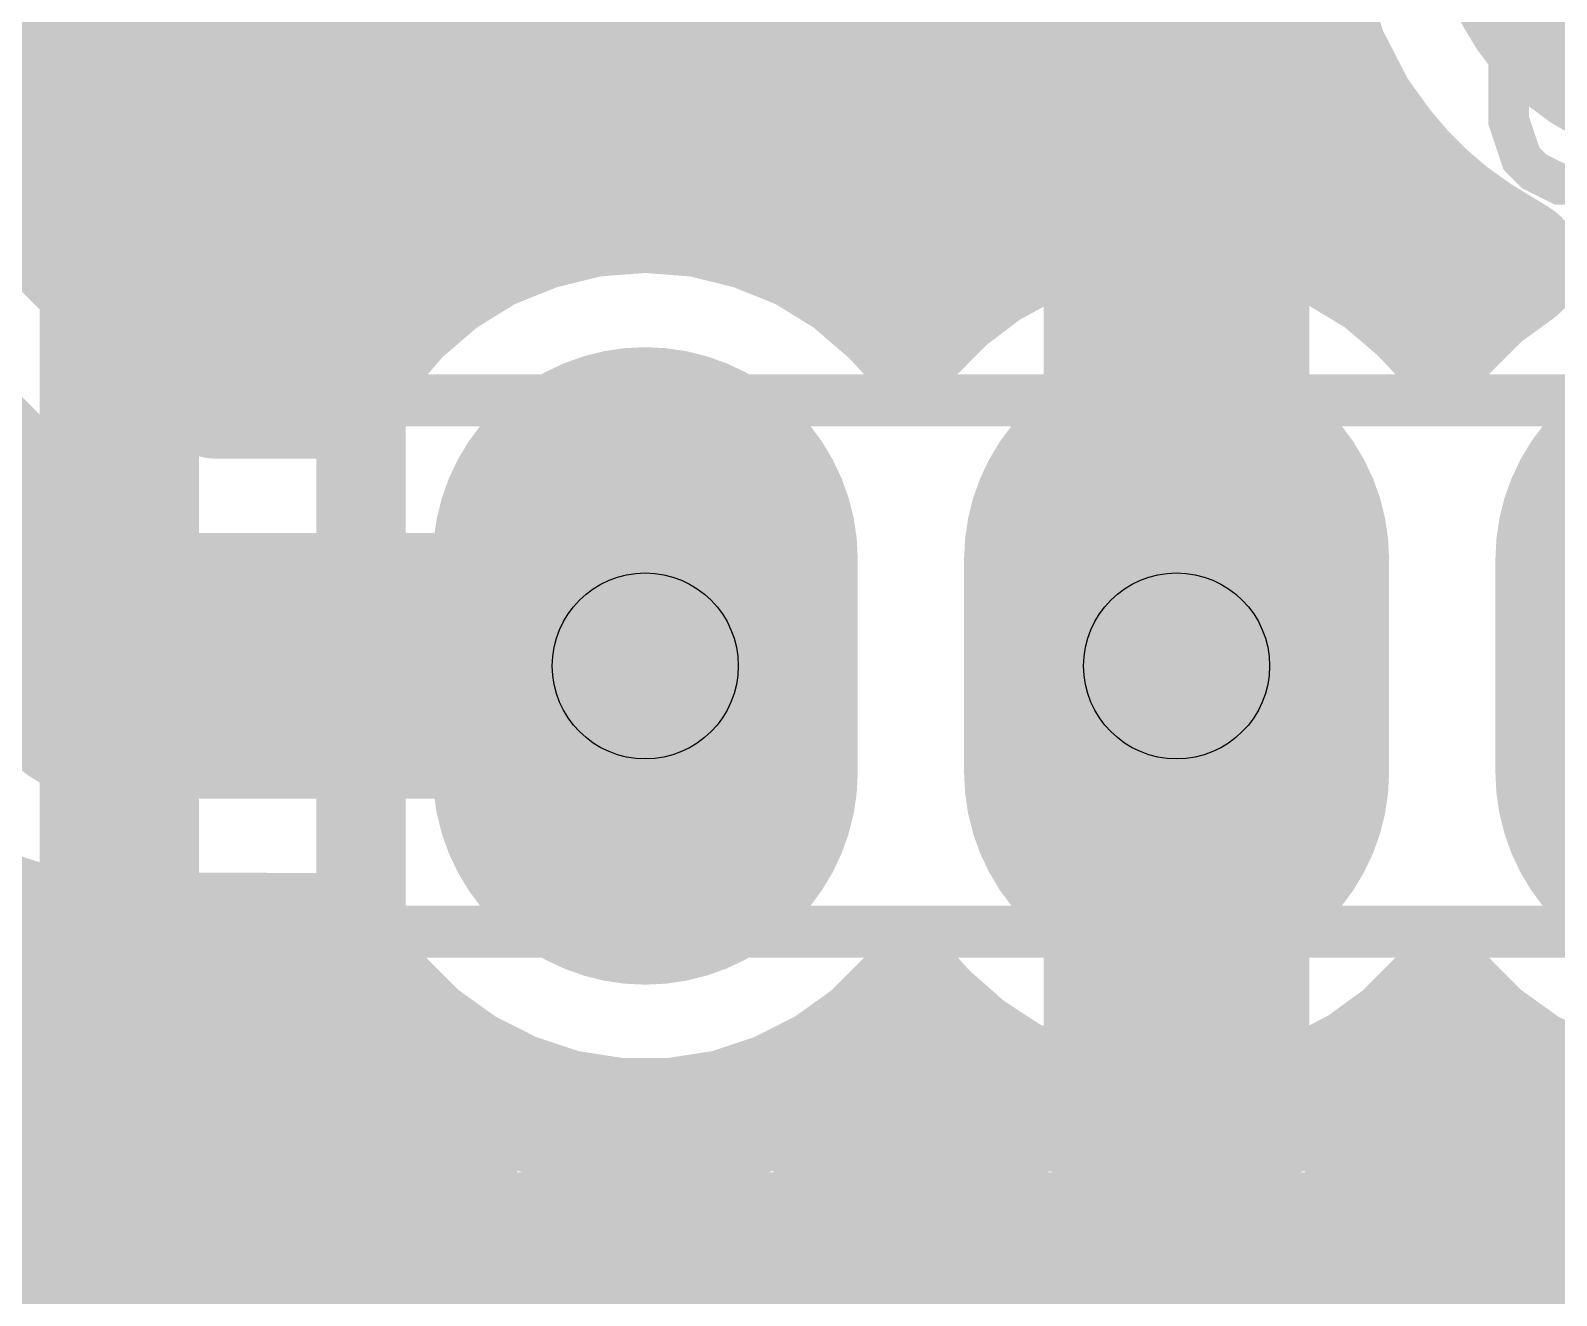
# Model space of a CAD drawing. Extents: x -0.06 to 2.31, y -0.06 to 2.06.
# Drawn here: x 0.7373 to 1.0245, y 1.0775 to 1.3156 of the extents above; entities that cross this region are included whole.
import ezdxf

# ---------------------------------------------------------------- set-up
doc = ezdxf.new("R2010")
doc.units = 0
for name, color, linetype in [('Bottom', 6, 'CONTINUOUS'), ('Bottom_Silk', 11, 'CONTINUOUS'), ('Drill_Bottom', 8, 'CONTINUOUS'), ('Drill_Top', 7, 'CONTINUOUS'), ('Top', 5, 'CONTINUOUS'), ('Top_Silk', 2, 'CONTINUOUS')]:
    doc.layers.add(name, color=color, linetype=linetype)

msp = doc.modelspace()

# ---------------------------------------------------------------- linework, layer by layer
at = {"layer": 'Bottom', "linetype": 'CONTINUOUS'}
for points, const_width in [([(1.076, 1.34, 1), (1.026, 1.34, 1), (1.076, 1.34, 1)], 0.05), ([(0.8309, 1.2985, 1), (0.8434, 1.2985, 1), (0.8309, 1.2985, 1)], 0.0125), ([(0.8309, 1.2985, 1), (0.8434, 1.2985, 1), (0.8309, 1.2985, 1)], 0.0125), ([(0.9805, 1.2985, 1), (0.993, 1.2985, 1), (0.9805, 1.2985, 1)], 0.0125), ([(0.9805, 1.2985, 1), (0.993, 1.2985, 1), (0.9805, 1.2985, 1)], 0.0125), ([(0.9829, 1.295, 1), (0.9954, 1.295, 1), (0.9829, 1.295, 1)], 0.0125), ([(0.9829, 1.295, 1), (0.9954, 1.295, 1), (0.9829, 1.295, 1)], 0.0125), ([(0.9907, 1.2859, 1), (1.0032, 1.2859, 1), (0.9907, 1.2859, 1)], 0.0125), ([(0.9907, 1.2859, 1), (1.0032, 1.2859, 1), (0.9907, 1.2859, 1)], 0.0125), ([(0.8363, 1.2817, 1), (0.8488, 1.2817, 1), (0.8363, 1.2817, 1)], 0.0125), ([(0.8363, 1.2817, 1), (0.8488, 1.2817, 1), (0.8363, 1.2817, 1)], 0.0125), ([(0.8468, 1.2825, 1), (0.8593, 1.2825, 1), (0.8468, 1.2825, 1)], 0.0125), ([(0.8468, 1.2825, 1), (0.8593, 1.2825, 1), (0.8468, 1.2825, 1)], 0.0125), ([(0.8572, 1.2817, 1), (0.8697, 1.2817, 1), (0.8572, 1.2817, 1)], 0.0125), ([(0.8572, 1.2817, 1), (0.8697, 1.2817, 1), (0.8572, 1.2817, 1)], 0.0125), ([(0.9286, 1.28, 1), (0.9411, 1.28, 1), (0.9286, 1.28, 1)], 0.0125), ([(0.9286, 1.28, 1), (0.9411, 1.28, 1), (0.9286, 1.28, 1)], 0.0125), ([(0.9384, 1.282, 1), (0.9509, 1.282, 1), (0.9384, 1.282, 1)], 0.0125), ([(0.9384, 1.282, 1), (0.9509, 1.282, 1), (0.9384, 1.282, 1)], 0.0125), ([(0.9484, 1.2825, 1), (0.9609, 1.2825, 1), (0.9484, 1.2825, 1)], 0.0125), ([(0.9484, 1.2825, 1), (0.9609, 1.2825, 1), (0.9484, 1.2825, 1)], 0.0125), ([(0.9583, 1.2815, 1), (0.9708, 1.2815, 1), (0.9583, 1.2815, 1)], 0.0125), ([(0.9583, 1.2815, 1), (0.9708, 1.2815, 1), (0.9583, 1.2815, 1)], 0.0125), ([(0.8262, 1.2792, 1), (0.8387, 1.2792, 1), (0.8262, 1.2792, 1)], 0.0125), ([(0.8262, 1.2792, 1), (0.8387, 1.2792, 1), (0.8262, 1.2792, 1)], 0.0125), ([(0.8673, 1.2792, 1), (0.8798, 1.2792, 1), (0.8673, 1.2792, 1)], 0.0125), ([(0.8673, 1.2792, 1), (0.8798, 1.2792, 1), (0.8673, 1.2792, 1)], 0.0125), ([(0.968, 1.279, 1), (0.9805, 1.279, 1), (0.968, 1.279, 1)], 0.0125), ([(0.968, 1.279, 1), (0.9805, 1.279, 1), (0.968, 1.279, 1)], 0.0125), ([(0.9998, 1.2781, 1), (1.0123, 1.2781, 1), (0.9998, 1.2781, 1)], 0.0125), ([(0.9998, 1.2781, 1), (1.0123, 1.2781, 1), (0.9998, 1.2781, 1)], 0.0125), ([(0.7465, 1.274, 1), (0.7615, 1.274, 1), (0.7465, 1.274, 1)], 0.015), ([(0.7465, 1.274, 1), (0.7615, 1.274, 1), (0.7465, 1.274, 1)], 0.015), ([(0.8166, 1.2753, 1), (0.8291, 1.2753, 1), (0.8166, 1.2753, 1)], 0.0125), ([(0.8166, 1.2753, 1), (0.8291, 1.2753, 1), (0.8166, 1.2753, 1)], 0.0125), ([(0.8769, 1.2753, 1), (0.8894, 1.2753, 1), (0.8769, 1.2753, 1)], 0.0125), ([(0.8769, 1.2753, 1), (0.8894, 1.2753, 1), (0.8769, 1.2753, 1)], 0.0125), ([(0.9192, 1.2765, 1), (0.9317, 1.2765, 1), (0.9192, 1.2765, 1)], 0.0125), ([(0.9192, 1.2765, 1), (0.9317, 1.2765, 1), (0.9192, 1.2765, 1)], 0.0125), ([(0.9772, 1.2751, 1), (0.9897, 1.2751, 1), (0.9772, 1.2751, 1)], 0.0125), ([(0.9772, 1.2751, 1), (0.9897, 1.2751, 1), (0.9772, 1.2751, 1)], 0.0125), ([(0.9105, 1.2717, 1), (0.923, 1.2717, 1), (0.9105, 1.2717, 1)], 0.0125), ([(0.9105, 1.2717, 1), (0.923, 1.2717, 1), (0.9105, 1.2717, 1)], 0.0125), ([(1.0104, 1.2716, 1), (1.0229, 1.2716, 1), (1.0104, 1.2716, 1)], 0.0125), ([(1.0104, 1.2716, 1), (1.0229, 1.2716, 1), (1.0104, 1.2716, 1)], 0.0125), ([(0.8077, 1.2698, 1), (0.8202, 1.2698, 1), (0.8077, 1.2698, 1)], 0.0125), ([(0.8077, 1.2698, 1), (0.8202, 1.2698, 1), (0.8077, 1.2698, 1)], 0.0125), ([(0.8858, 1.2698, 1), (0.8983, 1.2698, 1), (0.8858, 1.2698, 1)], 0.0125), ([(0.8858, 1.2698, 1), (0.8983, 1.2698, 1), (0.8858, 1.2698, 1)], 0.0125), ([(0.9857, 1.2699, 1), (0.9982, 1.2699, 1), (0.9857, 1.2699, 1)], 0.0125), ([(0.9857, 1.2699, 1), (0.9982, 1.2699, 1), (0.9857, 1.2699, 1)], 0.0125), ([(0.9025, 1.2657, 1), (0.915, 1.2657, 1), (0.9025, 1.2657, 1)], 0.0125), ([(0.9025, 1.2657, 1), (0.915, 1.2657, 1), (0.9025, 1.2657, 1)], 0.0125), ([(1.0036, 1.2666, 1), (1.0161, 1.2666, 1), (1.0036, 1.2666, 1)], 0.0125), ([(1.0036, 1.2666, 1), (1.0161, 1.2666, 1), (1.0036, 1.2666, 1)], 0.0125), ([(0.7997, 1.263, 1), (0.8122, 1.263, 1), (0.7997, 1.263, 1)], 0.0125), ([(0.7997, 1.263, 1), (0.8122, 1.263, 1), (0.7997, 1.263, 1)], 0.0125), ([(0.8938, 1.263, 1), (0.9063, 1.263, 1), (0.8938, 1.263, 1)], 0.0125), ([(0.8938, 1.263, 1), (0.9063, 1.263, 1), (0.8938, 1.263, 1)], 0.0125), ([(0.9933, 1.2634, 1), (1.0058, 1.2634, 1), (0.9933, 1.2634, 1)], 0.0125), ([(0.9933, 1.2634, 1), (1.0058, 1.2634, 1), (0.9933, 1.2634, 1)], 0.0125), ([(0.8967, 1.2598, 1), (0.9092, 1.2598, 1), (0.8967, 1.2598, 1)], 0.0125), ([(0.8967, 1.2598, 1), (0.9092, 1.2598, 1), (0.8967, 1.2598, 1)], 0.0125), ([(0.9967, 1.2598, 1), (1.0092, 1.2598, 1), (0.9967, 1.2598, 1)], 0.0125), ([(0.9968, 1.2598, 1), (1.0093, 1.2598, 1), (0.9968, 1.2598, 1)], 0.0125), ([(0.7893, 1.2568, 1), (0.8018, 1.2568, 1), (0.7893, 1.2568, 1)], 0.0125), ([(0.7893, 1.2568, 1), (0.8018, 1.2568, 1), (0.7893, 1.2568, 1)], 0.0125), ([(0.793, 1.2551, 1), (0.8055, 1.2551, 1), (0.793, 1.2551, 1)], 0.0125), ([(0.793, 1.2551, 1), (0.8055, 1.2551, 1), (0.793, 1.2551, 1)], 0.0125), ([(0.873, 1.216, 1), (0.833, 1.216, 1), (0.873, 1.216, 1)], 0.04), ([(0.973, 1.216, 1), (0.933, 1.216, 1), (0.973, 1.216, 1)], 0.04), ([(1.073, 1.216, 1), (1.033, 1.216, 1), (1.073, 1.216, 1)], 0.04), ([(0.873, 1.176, 1), (0.833, 1.176, 1), (0.873, 1.176, 1)], 0.04), ([(0.973, 1.176, 1), (0.933, 1.176, 1), (0.973, 1.176, 1)], 0.04), ([(1.073, 1.176, 1), (1.033, 1.176, 1), (1.073, 1.176, 1)], 0.04), ([(0.7892, 1.1427, 1), (0.8017, 1.1427, 1), (0.7892, 1.1427, 1)], 0.0125), ([(0.7892, 1.1427, 1), (0.8017, 1.1427, 1), (0.7892, 1.1427, 1)], 0.0125), ([(0.79, 1.1413, 1), (0.8025, 1.1413, 1), (0.79, 1.1413, 1)], 0.0125), ([(0.79, 1.1413, 1), (0.8025, 1.1413, 1), (0.79, 1.1413, 1)], 0.0125), ([(0.7962, 1.1328, 1), (0.8087, 1.1328, 1), (0.7962, 1.1328, 1)], 0.0125), ([(0.7962, 1.1328, 1), (0.8087, 1.1328, 1), (0.7962, 1.1328, 1)], 0.0125), ([(0.8968, 1.1322, 1), (0.9093, 1.1322, 1), (0.8968, 1.1322, 1)], 0.0125), ([(0.8968, 1.1322, 1), (0.9093, 1.1322, 1), (0.8968, 1.1322, 1)], 0.0125), ([(0.9968, 1.1322, 1), (1.0093, 1.1322, 1), (0.9968, 1.1322, 1)], 0.0125), ([(0.9968, 1.1322, 1), (1.0093, 1.1322, 1), (0.9968, 1.1322, 1)], 0.0125), ([(0.8992, 1.1296, 1), (0.9117, 1.1296, 1), (0.8992, 1.1296, 1)], 0.0125), ([(0.8992, 1.1296, 1), (0.9117, 1.1296, 1), (0.8992, 1.1296, 1)], 0.0125), ([(0.8036, 1.1254, 1), (0.8161, 1.1254, 1), (0.8036, 1.1254, 1)], 0.0125), ([(0.8036, 1.1254, 1), (0.8161, 1.1254, 1), (0.8036, 1.1254, 1)], 0.0125), ([(0.8899, 1.1254, 1), (0.9024, 1.1254, 1), (0.8899, 1.1254, 1)], 0.0125), ([(0.8899, 1.1254, 1), (0.9024, 1.1254, 1), (0.8899, 1.1254, 1)], 0.0125), ([(0.9899, 1.1254, 1), (1.0024, 1.1254, 1), (0.9899, 1.1254, 1)], 0.0125), ([(0.9899, 1.1254, 1), (1.0024, 1.1254, 1), (0.9899, 1.1254, 1)], 0.0125), ([(1.0036, 1.1254, 1), (1.0161, 1.1254, 1), (1.0036, 1.1254, 1)], 0.0125), ([(1.0036, 1.1254, 1), (1.0161, 1.1254, 1), (1.0036, 1.1254, 1)], 0.0125), ([(0.9067, 1.123, 1), (0.9192, 1.123, 1), (0.9067, 1.123, 1)], 0.0125), ([(0.9067, 1.123, 1), (0.9192, 1.123, 1), (0.9067, 1.123, 1)], 0.0125), ([(0.812, 1.1193, 1), (0.8245, 1.1193, 1), (0.812, 1.1193, 1)], 0.0125), ([(0.812, 1.1193, 1), (0.8245, 1.1193, 1), (0.812, 1.1193, 1)], 0.0125), ([(0.8815, 1.1193, 1), (0.894, 1.1193, 1), (0.8815, 1.1193, 1)], 0.0125), ([(0.8815, 1.1193, 1), (0.894, 1.1193, 1), (0.8815, 1.1193, 1)], 0.0125), ([(0.9818, 1.1195, 1), (0.9943, 1.1195, 1), (0.9818, 1.1195, 1)], 0.0125), ([(0.9818, 1.1195, 1), (0.9943, 1.1195, 1), (0.9818, 1.1195, 1)], 0.0125), ([(1.012, 1.1193, 1), (1.0245, 1.1193, 1), (1.012, 1.1193, 1)], 0.0125), ([(1.012, 1.1193, 1), (1.0245, 1.1193, 1), (1.012, 1.1193, 1)], 0.0125), ([(0.9151, 1.1175, 1), (0.9276, 1.1175, 1), (0.9151, 1.1175, 1)], 0.0125), ([(0.9151, 1.1175, 1), (0.9276, 1.1175, 1), (0.9151, 1.1175, 1)], 0.0125), ([(0.8213, 1.1146, 1), (0.8338, 1.1146, 1), (0.8213, 1.1146, 1)], 0.0125), ([(0.8213, 1.1146, 1), (0.8338, 1.1146, 1), (0.8213, 1.1146, 1)], 0.0125), ([(0.8722, 1.1146, 1), (0.8847, 1.1146, 1), (0.8722, 1.1146, 1)], 0.0125), ([(0.8722, 1.1146, 1), (0.8847, 1.1146, 1), (0.8722, 1.1146, 1)], 0.0125), ([(0.9242, 1.1135, 1), (0.9367, 1.1135, 1), (0.9242, 1.1135, 1)], 0.0125), ([(0.9242, 1.1135, 1), (0.9367, 1.1135, 1), (0.9242, 1.1135, 1)], 0.0125), ([(0.973, 1.1149, 1), (0.9855, 1.1149, 1), (0.973, 1.1149, 1)], 0.0125), ([(0.973, 1.1149, 1), (0.9855, 1.1149, 1), (0.973, 1.1149, 1)], 0.0125), ([(1.0213, 1.1146, 1), (1.0338, 1.1146, 1), (1.0213, 1.1146, 1)], 0.0125), ([(1.0213, 1.1146, 1), (1.0338, 1.1146, 1), (1.0213, 1.1146, 1)], 0.0125), ([(0.8312, 1.1113, 1), (0.8437, 1.1113, 1), (0.8312, 1.1113, 1)], 0.0125), ([(0.8312, 1.1113, 1), (0.8437, 1.1113, 1), (0.8312, 1.1113, 1)], 0.0125), ([(0.8623, 1.1113, 1), (0.8748, 1.1113, 1), (0.8623, 1.1113, 1)], 0.0125), ([(0.8623, 1.1113, 1), (0.8748, 1.1113, 1), (0.8623, 1.1113, 1)], 0.0125), ([(0.9338, 1.1108, 1), (0.9463, 1.1108, 1), (0.9338, 1.1108, 1)], 0.0125), ([(0.9338, 1.1108, 1), (0.9463, 1.1108, 1), (0.9338, 1.1108, 1)], 0.0125), ([(0.9635, 1.1117, 1), (0.976, 1.1117, 1), (0.9635, 1.1117, 1)], 0.0125), ([(0.9635, 1.1117, 1), (0.976, 1.1117, 1), (0.9635, 1.1117, 1)], 0.0125), ([(0.8415, 1.1097, 1), (0.854, 1.1097, 1), (0.8415, 1.1097, 1)], 0.0125), ([(0.8415, 1.1097, 1), (0.854, 1.1097, 1), (0.8415, 1.1097, 1)], 0.0125), ([(0.852, 1.1097, 1), (0.8645, 1.1097, 1), (0.852, 1.1097, 1)], 0.0125), ([(0.852, 1.1097, 1), (0.8645, 1.1097, 1), (0.852, 1.1097, 1)], 0.0125), ([(0.9437, 1.1096, 1), (0.9562, 1.1096, 1), (0.9437, 1.1096, 1)], 0.0125), ([(0.9437, 1.1096, 1), (0.9562, 1.1096, 1), (0.9437, 1.1096, 1)], 0.0125), ([(0.9537, 1.1099, 1), (0.9662, 1.1099, 1), (0.9537, 1.1099, 1)], 0.0125), ([(0.9537, 1.1099, 1), (0.9662, 1.1099, 1), (0.9537, 1.1099, 1)], 0.0125)]:
    msp.add_lwpolyline(points, format="xyb", dxfattribs=dict(at, const_width=const_width))
for points, const_width in [([(0.82, 1.34), (0.754, 1.274)], 0.03), ([(0.8372, 1.2985), (0.7955, 1.2568)], 0.025), ([(0.9868, 1.2985), (0.8372, 1.2985)], 0.025), ([(0.9891, 1.295), (0.9868, 1.2985)], 0.025), ([(0.953, 1.2825), (0.953, 1.1095)], 0.05), ([(0.9969, 1.2859), (0.9891, 1.295)], 0.025), ([(0.8283, 1.2872), (0.9932, 1.2872)], 0.025), ([(1.006, 1.2781), (0.9969, 1.2859)], 0.025), ([(0.8325, 1.2792), (0.8426, 1.2817)], 0.025), ([(0.8426, 1.2817), (0.853, 1.2825)], 0.025), ([(0.853, 1.2825), (0.8634, 1.2817)], 0.025), ([(0.8634, 1.2817), (0.8735, 1.2792)], 0.025), ([(0.9255, 1.2765), (0.9349, 1.28)], 0.025), ([(0.9349, 1.28), (0.9446, 1.282)], 0.025), ([(0.9446, 1.282), (0.9546, 1.2825)], 0.025), ([(0.9546, 1.2825), (0.9646, 1.2815)], 0.025), ([(0.9646, 1.2815), (0.9742, 1.279)], 0.025), ([(0.8228, 1.2753), (0.8325, 1.2792)], 0.025), ([(0.8735, 1.2792), (0.8832, 1.2753)], 0.025), ([(0.9742, 1.279), (0.9834, 1.2751)], 0.025), ([(1.0167, 1.2716), (1.006, 1.2781)], 0.025), ([(0.754, 1.274), (0.754, 0.917)], 0.03), ([(0.8139, 1.2698), (0.8228, 1.2753)], 0.025), ([(0.8832, 1.2753), (0.8921, 1.2698)], 0.025), ([(0.9167, 1.2717), (0.9255, 1.2765)], 0.025), ([(0.9834, 1.2751), (0.992, 1.2699)], 0.025), ([(0.9088, 1.2657), (0.9167, 1.2717)], 0.025), ([(1.0098, 1.2666), (1.0167, 1.2716)], 0.025), ([(0.806, 1.263), (0.8139, 1.2698)], 0.025), ([(0.8921, 1.2698), (0.9, 1.263)], 0.025), ([(0.992, 1.2699), (0.9996, 1.2634)], 0.025), ([(0.903, 1.2598), (0.9088, 1.2657)], 0.025), ([(1.003, 1.2598), (1.0098, 1.2666)], 0.025), ([(0.7992, 1.2551), (0.806, 1.263)], 0.025), ([(0.9, 1.263), (0.903, 1.2598)], 0.025), ([(0.9996, 1.2634), (1.003, 1.2598)], 0.025), ([(0.7955, 1.2568), (0.7992, 1.2551)], 0.025), ([(0.7963, 1.1413), (0.7955, 1.1427)], 0.025), ([(0.7955, 1.1427), (0.7955, 1.0635)], 0.025), ([(0.8024, 1.1328), (0.7963, 1.1413)], 0.025), ([(0.8098, 1.1254), (0.8024, 1.1328)], 0.025), ([(0.903, 1.1322), (0.8962, 1.1254)], 0.025), ([(0.9054, 1.1296), (0.903, 1.1322)], 0.025), ([(1.003, 1.1322), (0.9962, 1.1254)], 0.025), ([(1.0098, 1.1254), (1.003, 1.1322)], 0.025), ([(0.9129, 1.123), (0.9054, 1.1296)], 0.025), ([(0.8183, 1.1193), (0.8098, 1.1254)], 0.025), ([(0.8962, 1.1254), (0.8877, 1.1193)], 0.025), ([(0.9962, 1.1254), (0.9881, 1.1195)], 0.025), ([(1.0183, 1.1193), (1.0098, 1.1254)], 0.025), ([(0.9213, 1.1175), (0.9129, 1.123)], 0.025), ([(0.8276, 1.1146), (0.8183, 1.1193)], 0.025), ([(0.8877, 1.1193), (0.8784, 1.1146)], 0.025), ([(0.9881, 1.1195), (0.9792, 1.1149)], 0.025), ([(1.0276, 1.1146), (1.0183, 1.1193)], 0.025), ([(0.9304, 1.1135), (0.9213, 1.1175)], 0.025), ([(0.8375, 1.1113), (0.8276, 1.1146)], 0.025), ([(0.8784, 1.1146), (0.8685, 1.1113)], 0.025), ([(0.94, 1.1108), (0.9304, 1.1135)], 0.025), ([(0.9792, 1.1149), (0.9698, 1.1117)], 0.025), ([(1.0375, 1.1113), (1.0276, 1.1146)], 0.025), ([(0.798, 1.1131), (0.8289, 1.1131)], 0.025), ([(0.8478, 1.1097), (0.8375, 1.1113)], 0.025), ([(0.8685, 1.1113), (0.8582, 1.1097)], 0.025), ([(0.8771, 1.1131), (0.9289, 1.1131)], 0.025), ([(0.95, 1.1096), (0.94, 1.1108)], 0.025), ([(0.9698, 1.1117), (0.9599, 1.1099)], 0.025), ([(0.9771, 1.1131), (1.0289, 1.1131)], 0.025), ([(0.8582, 1.1097), (0.8478, 1.1097)], 0.025), ([(0.9599, 1.1099), (0.95, 1.1096)], 0.025), ([(0.798, 1.0882), (1.302, 1.0882)], 0.025)]:
    msp.add_lwpolyline(points, dxfattribs=dict(at, const_width=const_width))
at = {"layer": 'Bottom'}
for points in [[(0.813, 1.216), (0.893, 1.216), (0.813, 1.176), (0.893, 1.176)], [(0.913, 1.216), (0.993, 1.216), (0.913, 1.176), (0.993, 1.176)], [(1.013, 1.216), (1.093, 1.216), (1.013, 1.176), (1.093, 1.176)]]:
    msp.add_solid(points, dxfattribs=at)
at = {"layer": 'Bottom_Silk', "linetype": 'CONTINUOUS'}
for points, const_width in [([(0.9976, 1.3249), (0.9976, 1.3273), (0.9953, 1.3321), (0.9929, 1.3345), (0.9881, 1.3369), (0.9785, 1.3369), (0.9738, 1.3345), (0.9714, 1.3321), (0.9689, 1.3273), (0.9689, 1.3226), (0.9714, 1.3178), (0.9761, 1.3106), (1.0001, 1.2867), (0.9666, 1.2867)], 0.0077), ([(1.0155, 1.3369), (1.0155, 1.2987), (1.0179, 1.2915), (1.0203, 1.2891), (1.0251, 1.2867), (1.0299, 1.2867), (1.0346, 1.2891), (1.037, 1.2915), (1.0394, 1.2987), (1.0394, 1.3034)], 0.0077), ([(1.203, 1.246), (0.803, 1.246), (0.803, 1.146), (1.203, 1.146), (1.203, 1.246)], 0.0098)]:
    msp.add_lwpolyline(points, dxfattribs=dict(at, const_width=const_width))
at = {"layer": 'Bottom_Silk', "linetype": 'CONTINUOUS', "const_width": 0.0039}
msp.add_lwpolyline([(0.9646, 1.2867, 1), (0.9685, 1.2867, 1), (0.9646, 1.2867, 1)], format="xyb", dxfattribs=at)
at = {"layer": 'Drill_Bottom'}
for centre in [(0.853, 1.196), (0.953, 1.196)]:
    msp.add_circle(centre, 0.0175, dxfattribs=at)
at = {"layer": 'Drill_Top'}
for centre in [(0.853, 1.196), (0.953, 1.196)]:
    msp.add_circle(centre, 0.0175, dxfattribs=at)
at = {"layer": 'Top', "linetype": 'CONTINUOUS'}
for points, const_width in [([(1.076, 1.34, 1), (1.026, 1.34, 1), (1.076, 1.34, 1)], 0.05), ([(0.9704, 1.3221, 1), (0.9829, 1.3221, 1), (0.9704, 1.3221, 1)], 0.0125), ([(0.9704, 1.3221, 1), (0.9829, 1.3221, 1), (0.9704, 1.3221, 1)], 0.0125), ([(0.9741, 1.3107, 1), (0.9866, 1.3107, 1), (0.9741, 1.3107, 1)], 0.0125), ([(0.9741, 1.3107, 1), (0.9866, 1.3107, 1), (0.9741, 1.3107, 1)], 0.0125), ([(0.9795, 1.3, 1), (0.992, 1.3, 1), (0.9795, 1.3, 1)], 0.0125), ([(0.9795, 1.3, 1), (0.992, 1.3, 1), (0.9795, 1.3, 1)], 0.0125), ([(0.9866, 1.2903, 1), (0.9991, 1.2903, 1), (0.9866, 1.2903, 1)], 0.0125), ([(0.9866, 1.2903, 1), (0.9991, 1.2903, 1), (0.9866, 1.2903, 1)], 0.0125), ([(0.8363, 1.2817, 1), (0.8488, 1.2817, 1), (0.8363, 1.2817, 1)], 0.0125), ([(0.8363, 1.2817, 1), (0.8488, 1.2817, 1), (0.8363, 1.2817, 1)], 0.0125), ([(0.8468, 1.2825, 1), (0.8593, 1.2825, 1), (0.8468, 1.2825, 1)], 0.0125), ([(0.8468, 1.2825, 1), (0.8593, 1.2825, 1), (0.8468, 1.2825, 1)], 0.0125), ([(0.8572, 1.2817, 1), (0.8697, 1.2817, 1), (0.8572, 1.2817, 1)], 0.0125), ([(0.8572, 1.2817, 1), (0.8697, 1.2817, 1), (0.8572, 1.2817, 1)], 0.0125), ([(0.9286, 1.28, 1), (0.9411, 1.28, 1), (0.9286, 1.28, 1)], 0.0125), ([(0.9286, 1.28, 1), (0.9411, 1.28, 1), (0.9286, 1.28, 1)], 0.0125), ([(0.9384, 1.282, 1), (0.9509, 1.282, 1), (0.9384, 1.282, 1)], 0.0125), ([(0.9384, 1.282, 1), (0.9509, 1.282, 1), (0.9384, 1.282, 1)], 0.0125), ([(0.9484, 1.2825, 1), (0.9609, 1.2825, 1), (0.9484, 1.2825, 1)], 0.0125), ([(0.9484, 1.2825, 1), (0.9609, 1.2825, 1), (0.9484, 1.2825, 1)], 0.0125), ([(0.9583, 1.2815, 1), (0.9708, 1.2815, 1), (0.9583, 1.2815, 1)], 0.0125), ([(0.9583, 1.2815, 1), (0.9708, 1.2815, 1), (0.9583, 1.2815, 1)], 0.0125), ([(0.9951, 1.2818, 1), (1.0076, 1.2818, 1), (0.9951, 1.2818, 1)], 0.0125), ([(0.9951, 1.2818, 1), (1.0076, 1.2818, 1), (0.9951, 1.2818, 1)], 0.0125), ([(0.8262, 1.2792, 1), (0.8387, 1.2792, 1), (0.8262, 1.2792, 1)], 0.0125), ([(0.8262, 1.2792, 1), (0.8387, 1.2792, 1), (0.8262, 1.2792, 1)], 0.0125), ([(0.8673, 1.2792, 1), (0.8798, 1.2792, 1), (0.8673, 1.2792, 1)], 0.0125), ([(0.8673, 1.2792, 1), (0.8798, 1.2792, 1), (0.8673, 1.2792, 1)], 0.0125), ([(0.968, 1.279, 1), (0.9805, 1.279, 1), (0.968, 1.279, 1)], 0.0125), ([(0.968, 1.279, 1), (0.9805, 1.279, 1), (0.968, 1.279, 1)], 0.0125), ([(0.8166, 1.2753, 1), (0.8291, 1.2753, 1), (0.8166, 1.2753, 1)], 0.0125), ([(0.8166, 1.2753, 1), (0.8291, 1.2753, 1), (0.8166, 1.2753, 1)], 0.0125), ([(0.8769, 1.2753, 1), (0.8894, 1.2753, 1), (0.8769, 1.2753, 1)], 0.0125), ([(0.8769, 1.2753, 1), (0.8894, 1.2753, 1), (0.8769, 1.2753, 1)], 0.0125), ([(0.9192, 1.2765, 1), (0.9317, 1.2765, 1), (0.9192, 1.2765, 1)], 0.0125), ([(0.9192, 1.2765, 1), (0.9317, 1.2765, 1), (0.9192, 1.2765, 1)], 0.0125), ([(0.9772, 1.2751, 1), (0.9897, 1.2751, 1), (0.9772, 1.2751, 1)], 0.0125), ([(0.9772, 1.2751, 1), (0.9897, 1.2751, 1), (0.9772, 1.2751, 1)], 0.0125), ([(1.0052, 1.2745, 1), (1.0177, 1.2745, 1), (1.0052, 1.2745, 1)], 0.0125), ([(1.0052, 1.2745, 1), (1.0177, 1.2745, 1), (1.0052, 1.2745, 1)], 0.0125), ([(0.9105, 1.2717, 1), (0.923, 1.2717, 1), (0.9105, 1.2717, 1)], 0.0125), ([(0.9105, 1.2717, 1), (0.923, 1.2717, 1), (0.9105, 1.2717, 1)], 0.0125), ([(0.8077, 1.2698, 1), (0.8202, 1.2698, 1), (0.8077, 1.2698, 1)], 0.0125), ([(0.8077, 1.2698, 1), (0.8202, 1.2698, 1), (0.8077, 1.2698, 1)], 0.0125), ([(0.8858, 1.2698, 1), (0.8983, 1.2698, 1), (0.8858, 1.2698, 1)], 0.0125), ([(0.8858, 1.2698, 1), (0.8983, 1.2698, 1), (0.8858, 1.2698, 1)], 0.0125), ([(0.9857, 1.2699, 1), (0.9982, 1.2699, 1), (0.9857, 1.2699, 1)], 0.0125), ([(0.9857, 1.2699, 1), (0.9982, 1.2699, 1), (0.9857, 1.2699, 1)], 0.0125), ([(0.9025, 1.2657, 1), (0.915, 1.2657, 1), (0.9025, 1.2657, 1)], 0.0125), ([(0.9025, 1.2657, 1), (0.915, 1.2657, 1), (0.9025, 1.2657, 1)], 0.0125), ([(1.0036, 1.2666, 1), (1.0161, 1.2666, 1), (1.0036, 1.2666, 1)], 0.0125), ([(1.0036, 1.2666, 1), (1.0161, 1.2666, 1), (1.0036, 1.2666, 1)], 0.0125), ([(1.0053, 1.2679, 1), (1.0178, 1.2679, 1), (1.0053, 1.2679, 1)], 0.0125), ([(1.0053, 1.2679, 1), (1.0178, 1.2679, 1), (1.0053, 1.2679, 1)], 0.0125), ([(0.7997, 1.263, 1), (0.8122, 1.263, 1), (0.7997, 1.263, 1)], 0.0125), ([(0.7997, 1.263, 1), (0.8122, 1.263, 1), (0.7997, 1.263, 1)], 0.0125), ([(0.8938, 1.263, 1), (0.9063, 1.263, 1), (0.8938, 1.263, 1)], 0.0125), ([(0.8938, 1.263, 1), (0.9063, 1.263, 1), (0.8938, 1.263, 1)], 0.0125), ([(0.9933, 1.2634, 1), (1.0058, 1.2634, 1), (0.9933, 1.2634, 1)], 0.0125), ([(0.9933, 1.2634, 1), (1.0058, 1.2634, 1), (0.9933, 1.2634, 1)], 0.0125), ([(0.8967, 1.2598, 1), (0.9092, 1.2598, 1), (0.8967, 1.2598, 1)], 0.0125), ([(0.8967, 1.2598, 1), (0.9092, 1.2598, 1), (0.8967, 1.2598, 1)], 0.0125), ([(0.9967, 1.2598, 1), (1.0092, 1.2598, 1), (0.9967, 1.2598, 1)], 0.0125), ([(0.9967, 1.2598, 1), (1.0092, 1.2598, 1), (0.9967, 1.2598, 1)], 0.0125), ([(0.793, 1.2551, 1), (0.8055, 1.2551, 1), (0.793, 1.2551, 1)], 0.0125), ([(0.793, 1.2551, 1), (0.8055, 1.2551, 1), (0.793, 1.2551, 1)], 0.0125), ([(0.7661, 1.2475, 1), (0.7786, 1.2475, 1), (0.7661, 1.2475, 1)], 0.0125), ([(0.7661, 1.2475, 1), (0.7786, 1.2475, 1), (0.7661, 1.2475, 1)], 0.0125), ([(0.7882, 1.2475, 1), (0.8007, 1.2475, 1), (0.7882, 1.2475, 1)], 0.0125), ([(0.7882, 1.2475, 1), (0.8007, 1.2475, 1), (0.7882, 1.2475, 1)], 0.0125), ([(0.873, 1.216, 1), (0.833, 1.216, 1), (0.873, 1.216, 1)], 0.04), ([(0.973, 1.216, 1), (0.933, 1.216, 1), (0.973, 1.216, 1)], 0.04), ([(1.073, 1.216, 1), (1.033, 1.216, 1), (1.073, 1.216, 1)], 0.04), ([(0.7385, 1.196, 1), (0.7635, 1.196, 1), (0.7385, 1.196, 1)], 0.025), ([(0.7385, 1.196, 1), (0.7635, 1.196, 1), (0.7385, 1.196, 1)], 0.025), ([(0.8405, 1.196, 1), (0.8655, 1.196, 1), (0.8405, 1.196, 1)], 0.025), ([(0.873, 1.176, 1), (0.833, 1.176, 1), (0.873, 1.176, 1)], 0.04), ([(0.973, 1.176, 1), (0.933, 1.176, 1), (0.973, 1.176, 1)], 0.04), ([(1.073, 1.176, 1), (1.033, 1.176, 1), (1.073, 1.176, 1)], 0.04), ([(0.725, 1.1484, 1), (0.7375, 1.1484, 1), (0.725, 1.1484, 1)], 0.0125), ([(0.725, 1.1484, 1), (0.7375, 1.1484, 1), (0.725, 1.1484, 1)], 0.0125), ([(0.7327, 1.1459, 1), (0.7452, 1.1459, 1), (0.7327, 1.1459, 1)], 0.0125), ([(0.7327, 1.1459, 1), (0.7452, 1.1459, 1), (0.7327, 1.1459, 1)], 0.0125), ([(0.7407, 1.1447, 1), (0.7532, 1.1447, 1), (0.7407, 1.1447, 1)], 0.0125), ([(0.7407, 1.1447, 1), (0.7532, 1.1447, 1), (0.7407, 1.1447, 1)], 0.0125), ([(0.7882, 1.1445, 1), (0.8007, 1.1445, 1), (0.7882, 1.1445, 1)], 0.0125), ([(0.7882, 1.1445, 1), (0.8007, 1.1445, 1), (0.7882, 1.1445, 1)], 0.0125), ([(0.79, 1.1413, 1), (0.8025, 1.1413, 1), (0.79, 1.1413, 1)], 0.0125), ([(0.79, 1.1413, 1), (0.8025, 1.1413, 1), (0.79, 1.1413, 1)], 0.0125), ([(0.7962, 1.1328, 1), (0.8087, 1.1328, 1), (0.7962, 1.1328, 1)], 0.0125), ([(0.7962, 1.1328, 1), (0.8087, 1.1328, 1), (0.7962, 1.1328, 1)], 0.0125), ([(0.8968, 1.1322, 1), (0.9093, 1.1322, 1), (0.8968, 1.1322, 1)], 0.0125), ([(0.8968, 1.1322, 1), (0.9093, 1.1322, 1), (0.8968, 1.1322, 1)], 0.0125), ([(0.9968, 1.1322, 1), (1.0093, 1.1322, 1), (0.9968, 1.1322, 1)], 0.0125), ([(0.9968, 1.1322, 1), (1.0093, 1.1322, 1), (0.9968, 1.1322, 1)], 0.0125), ([(0.8992, 1.1296, 1), (0.9117, 1.1296, 1), (0.8992, 1.1296, 1)], 0.0125), ([(0.8992, 1.1296, 1), (0.9117, 1.1296, 1), (0.8992, 1.1296, 1)], 0.0125), ([(0.8036, 1.1254, 1), (0.8161, 1.1254, 1), (0.8036, 1.1254, 1)], 0.0125), ([(0.8036, 1.1254, 1), (0.8161, 1.1254, 1), (0.8036, 1.1254, 1)], 0.0125), ([(0.8899, 1.1254, 1), (0.9024, 1.1254, 1), (0.8899, 1.1254, 1)], 0.0125), ([(0.8899, 1.1254, 1), (0.9024, 1.1254, 1), (0.8899, 1.1254, 1)], 0.0125), ([(0.9899, 1.1254, 1), (1.0024, 1.1254, 1), (0.9899, 1.1254, 1)], 0.0125), ([(0.9899, 1.1254, 1), (1.0024, 1.1254, 1), (0.9899, 1.1254, 1)], 0.0125), ([(1.0036, 1.1254, 1), (1.0161, 1.1254, 1), (1.0036, 1.1254, 1)], 0.0125), ([(1.0036, 1.1254, 1), (1.0161, 1.1254, 1), (1.0036, 1.1254, 1)], 0.0125), ([(0.9067, 1.1229, 1), (0.9192, 1.1229, 1), (0.9067, 1.1229, 1)], 0.0125), ([(0.9067, 1.1229, 1), (0.9192, 1.1229, 1), (0.9067, 1.1229, 1)], 0.0125), ([(0.812, 1.1193, 1), (0.8245, 1.1193, 1), (0.812, 1.1193, 1)], 0.0125), ([(0.812, 1.1193, 1), (0.8245, 1.1193, 1), (0.812, 1.1193, 1)], 0.0125), ([(0.8815, 1.1193, 1), (0.894, 1.1193, 1), (0.8815, 1.1193, 1)], 0.0125), ([(0.8815, 1.1193, 1), (0.894, 1.1193, 1), (0.8815, 1.1193, 1)], 0.0125), ([(0.9818, 1.1195, 1), (0.9943, 1.1195, 1), (0.9818, 1.1195, 1)], 0.0125), ([(0.9818, 1.1195, 1), (0.9943, 1.1195, 1), (0.9818, 1.1195, 1)], 0.0125), ([(1.012, 1.1193, 1), (1.0245, 1.1193, 1), (1.012, 1.1193, 1)], 0.0125), ([(1.012, 1.1193, 1), (1.0245, 1.1193, 1), (1.012, 1.1193, 1)], 0.0125), ([(0.9151, 1.1175, 1), (0.9276, 1.1175, 1), (0.9151, 1.1175, 1)], 0.0125), ([(0.9151, 1.1175, 1), (0.9276, 1.1175, 1), (0.9151, 1.1175, 1)], 0.0125), ([(0.8213, 1.1146, 1), (0.8338, 1.1146, 1), (0.8213, 1.1146, 1)], 0.0125), ([(0.8213, 1.1146, 1), (0.8338, 1.1146, 1), (0.8213, 1.1146, 1)], 0.0125), ([(0.8722, 1.1146, 1), (0.8847, 1.1146, 1), (0.8722, 1.1146, 1)], 0.0125), ([(0.8722, 1.1146, 1), (0.8847, 1.1146, 1), (0.8722, 1.1146, 1)], 0.0125), ([(0.9242, 1.1135, 1), (0.9367, 1.1135, 1), (0.9242, 1.1135, 1)], 0.0125), ([(0.9242, 1.1135, 1), (0.9367, 1.1135, 1), (0.9242, 1.1135, 1)], 0.0125), ([(0.973, 1.1149, 1), (0.9855, 1.1149, 1), (0.973, 1.1149, 1)], 0.0125), ([(0.973, 1.1149, 1), (0.9855, 1.1149, 1), (0.973, 1.1149, 1)], 0.0125), ([(1.0213, 1.1146, 1), (1.0338, 1.1146, 1), (1.0213, 1.1146, 1)], 0.0125), ([(1.0213, 1.1146, 1), (1.0338, 1.1146, 1), (1.0213, 1.1146, 1)], 0.0125), ([(0.8312, 1.1113, 1), (0.8437, 1.1113, 1), (0.8312, 1.1113, 1)], 0.0125), ([(0.8312, 1.1113, 1), (0.8437, 1.1113, 1), (0.8312, 1.1113, 1)], 0.0125), ([(0.8623, 1.1113, 1), (0.8748, 1.1113, 1), (0.8623, 1.1113, 1)], 0.0125), ([(0.8623, 1.1113, 1), (0.8748, 1.1113, 1), (0.8623, 1.1113, 1)], 0.0125), ([(0.9338, 1.1108, 1), (0.9463, 1.1108, 1), (0.9338, 1.1108, 1)], 0.0125), ([(0.9338, 1.1108, 1), (0.9463, 1.1108, 1), (0.9338, 1.1108, 1)], 0.0125), ([(0.9635, 1.1117, 1), (0.976, 1.1117, 1), (0.9635, 1.1117, 1)], 0.0125), ([(0.9635, 1.1117, 1), (0.976, 1.1117, 1), (0.9635, 1.1117, 1)], 0.0125), ([(0.8415, 1.1097, 1), (0.854, 1.1097, 1), (0.8415, 1.1097, 1)], 0.0125), ([(0.8415, 1.1097, 1), (0.854, 1.1097, 1), (0.8415, 1.1097, 1)], 0.0125), ([(0.852, 1.1097, 1), (0.8645, 1.1097, 1), (0.852, 1.1097, 1)], 0.0125), ([(0.852, 1.1097, 1), (0.8645, 1.1097, 1), (0.852, 1.1097, 1)], 0.0125), ([(0.9437, 1.1096, 1), (0.9562, 1.1096, 1), (0.9437, 1.1096, 1)], 0.0125), ([(0.9437, 1.1096, 1), (0.9562, 1.1096, 1), (0.9437, 1.1096, 1)], 0.0125), ([(0.9537, 1.1099, 1), (0.9662, 1.1099, 1), (0.9537, 1.1099, 1)], 0.0125), ([(0.9537, 1.1099, 1), (0.9662, 1.1099, 1), (0.9537, 1.1099, 1)], 0.0125)]:
    msp.add_lwpolyline(points, format="xyb", dxfattribs=dict(at, const_width=const_width))
for points, const_width in [([(0.9766, 1.3221), (0.9747, 1.334)], 0.025), ([(0.9803, 1.3107), (0.9766, 1.3221)], 0.025), ([(0.7103, 1.312), (0.9773, 1.312)], 0.025), ([(0.9858, 1.3), (0.9803, 1.3107)], 0.025), ([(0.66, 1.287), (0.751, 1.196)], 0.05), ([(0.9928, 1.2903), (0.9858, 1.3)], 0.025), ([(0.7229, 1.2969), (0.7723, 1.2475)], 0.025), ([(0.953, 1.2825), (0.953, 1.1095)], 0.05), ([(1.0013, 1.2818), (0.9928, 1.2903)], 0.025), ([(0.7351, 1.2872), (0.9932, 1.2872)], 0.025), ([(0.8325, 1.2792), (0.8426, 1.2817)], 0.025), ([(0.8426, 1.2817), (0.853, 1.2825)], 0.025), ([(0.853, 1.2825), (0.8634, 1.2817)], 0.025), ([(0.8634, 1.2817), (0.8735, 1.2792)], 0.025), ([(0.9255, 1.2765), (0.9349, 1.28)], 0.025), ([(0.9349, 1.28), (0.9446, 1.282)], 0.025), ([(0.9446, 1.282), (0.9546, 1.2825)], 0.025), ([(0.9546, 1.2825), (0.9646, 1.2815)], 0.025), ([(0.9646, 1.2815), (0.9742, 1.279)], 0.025), ([(1.0115, 1.2745), (1.0013, 1.2818)], 0.025), ([(0.8228, 1.2753), (0.8325, 1.2792)], 0.025), ([(0.8735, 1.2792), (0.8832, 1.2753)], 0.025), ([(0.9742, 1.279), (0.9834, 1.2751)], 0.025), ([(0.8139, 1.2698), (0.8228, 1.2753)], 0.025), ([(0.8832, 1.2753), (0.8921, 1.2698)], 0.025), ([(0.9167, 1.2717), (0.9255, 1.2765)], 0.025), ([(0.9834, 1.2751), (0.992, 1.2699)], 0.025), ([(1.0115, 1.2679), (1.0115, 1.2745)], 0.025), ([(0.9088, 1.2657), (0.9167, 1.2717)], 0.025), ([(0.806, 1.263), (0.8139, 1.2698)], 0.025), ([(0.8921, 1.2698), (0.9, 1.263)], 0.025), ([(0.992, 1.2699), (0.9996, 1.2634)], 0.025), ([(0.903, 1.2598), (0.9088, 1.2657)], 0.025), ([(1.003, 1.2598), (1.0098, 1.2666)], 0.025), ([(1.0098, 1.2666), (1.0115, 1.2679)], 0.025), ([(0.7992, 1.2551), (0.806, 1.263)], 0.025), ([(0.9, 1.263), (0.903, 1.2598)], 0.025), ([(0.9996, 1.2634), (1.003, 1.2598)], 0.025), ([(0.76, 1.2623), (0.8028, 1.2623)], 0.025), ([(0.7944, 1.2475), (0.7992, 1.2551)], 0.025), ([(0.7723, 1.2475), (0.7944, 1.2475)], 0.025), ([(0.751, 1.196), (0.853, 1.196)], 0.05), ([(0.7313, 1.1484), (0.7241, 1.1521)], 0.025), ([(0.739, 1.1459), (0.7313, 1.1484)], 0.025), ([(0.747, 1.1447), (0.739, 1.1459)], 0.025), ([(0.7945, 1.1445), (0.747, 1.1447)], 0.025), ([(0.7963, 1.1413), (0.7945, 1.1445)], 0.025), ([(0.8024, 1.1328), (0.7963, 1.1413)], 0.025), ([(0.6492, 1.138), (0.796, 1.138)], 0.025), ([(0.8098, 1.1254), (0.8024, 1.1328)], 0.025), ([(0.903, 1.1322), (0.8962, 1.1254)], 0.025), ([(0.9054, 1.1296), (0.903, 1.1322)], 0.025), ([(1.003, 1.1322), (0.9962, 1.1254)], 0.025), ([(1.0098, 1.1254), (1.003, 1.1322)], 0.025), ([(0.9129, 1.1229), (0.9054, 1.1296)], 0.025), ([(0.8183, 1.1193), (0.8098, 1.1254)], 0.025), ([(0.8962, 1.1254), (0.8877, 1.1193)], 0.025), ([(0.9962, 1.1254), (0.9881, 1.1195)], 0.025), ([(1.0183, 1.1193), (1.0098, 1.1254)], 0.025), ([(0.9213, 1.1175), (0.9129, 1.1229)], 0.025), ([(0.8276, 1.1146), (0.8183, 1.1193)], 0.025), ([(0.8877, 1.1193), (0.8784, 1.1146)], 0.025), ([(0.9881, 1.1195), (0.9792, 1.1149)], 0.025), ([(1.0276, 1.1146), (1.0183, 1.1193)], 0.025), ([(0.9304, 1.1135), (0.9213, 1.1175)], 0.025), ([(0.8375, 1.1113), (0.8276, 1.1146)], 0.025), ([(0.8784, 1.1146), (0.8685, 1.1113)], 0.025), ([(0.94, 1.1108), (0.9304, 1.1135)], 0.025), ([(0.9792, 1.1149), (0.9698, 1.1117)], 0.025), ([(1.0375, 1.1113), (1.0276, 1.1146)], 0.025), ([(0.6801, 1.1131), (0.8289, 1.1131)], 0.025), ([(0.8478, 1.1097), (0.8375, 1.1113)], 0.025), ([(0.8685, 1.1113), (0.8582, 1.1097)], 0.025), ([(0.8771, 1.1131), (0.9289, 1.1131)], 0.025), ([(0.95, 1.1096), (0.94, 1.1108)], 0.025), ([(0.9698, 1.1117), (0.9599, 1.1099)], 0.025), ([(0.9771, 1.1131), (1.0289, 1.1131)], 0.025), ([(0.8582, 1.1097), (0.8478, 1.1097)], 0.025), ([(0.9599, 1.1099), (0.95, 1.1096)], 0.025), ([(0.6944, 1.0882), (2.2265, 1.0882)], 0.025)]:
    msp.add_lwpolyline(points, dxfattribs=dict(at, const_width=const_width))
at = {"layer": 'Top'}
for points in [[(0.813, 1.216), (0.893, 1.216), (0.813, 1.176), (0.893, 1.176)], [(0.913, 1.216), (0.993, 1.216), (0.913, 1.176), (0.993, 1.176)], [(1.013, 1.216), (1.093, 1.216), (1.013, 1.176), (1.093, 1.176)]]:
    msp.add_solid(points, dxfattribs=at)
at = {"layer": 'Top_Silk', "linetype": 'CONTINUOUS', "const_width": 0.0098}
for points in [[(0.796, 1.277), (0.8039, 1.2776), (0.8115, 1.2794), (0.8187, 1.2824), (0.8254, 1.2865), (0.8314, 1.2916), (0.8365, 1.2976), (0.8406, 1.3043), (0.8436, 1.3115), (0.8454, 1.3192), (0.846, 1.327), (0.8454, 1.3348), (0.8436, 1.3424), (0.8406, 1.3497), (0.8365, 1.3564), (0.8314, 1.3623), (0.8254, 1.3674), (0.8187, 1.3715), (0.8115, 1.3745), (0.8039, 1.3764), (0.796, 1.377)], [(0.796, 1.027), (0.796, 1.277)]]:
    msp.add_lwpolyline(points, dxfattribs=at)
at = {"layer": 'Top_Silk', "linetype": 'CONTINUOUS', "const_width": 0.0049}
msp.add_lwpolyline([(0.7936, 1.277, 1), (0.7985, 1.277, 1), (0.7936, 1.277, 1)], format="xyb", dxfattribs=at)
msp.add_lwpolyline([(0.7936, 1.277, 1), (0.7985, 1.277, 1), (0.7936, 1.277, 1)], format="xyb", dxfattribs=at)

doc.saveas('drawing.dxf')
